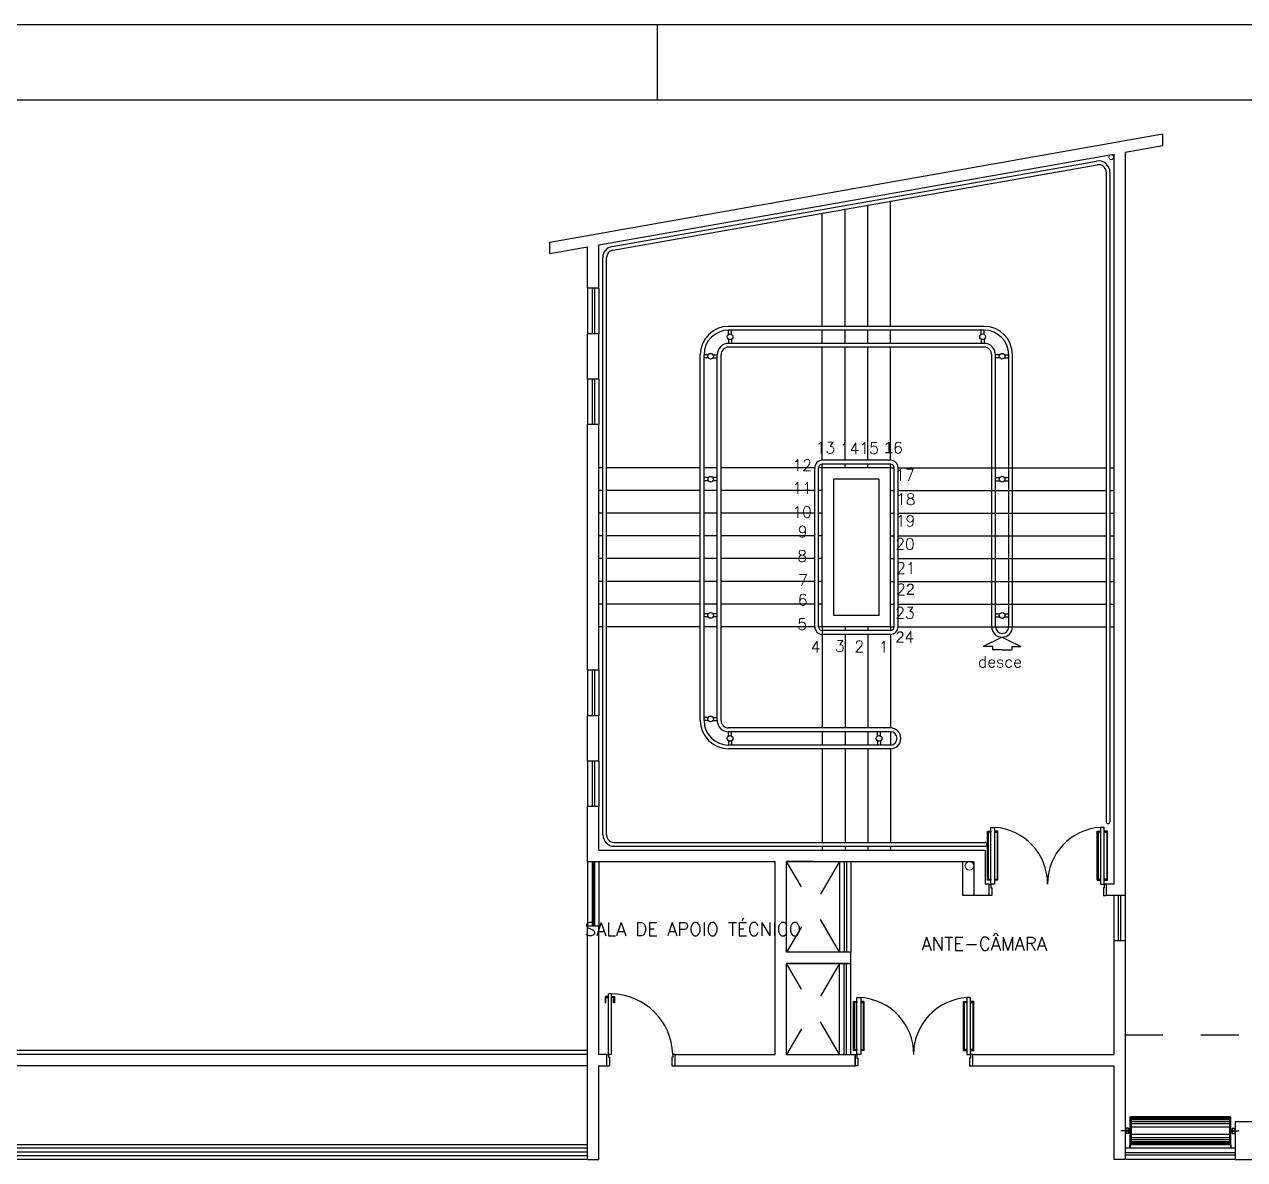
# Model space of a CAD drawing. Header units: millimetres. Extents: x -2485 to 3289, y -257 to 1952.
# Drawn here: x 2.127 to 5.351, y 38.746 to 41.746 of the extents above; entities that cross this region are included whole.
import ezdxf

# ---------------------------------------------------------------- set-up
doc = ezdxf.new("R2010")
doc.units = ezdxf.units.MM
doc.header["$LTSCALE"] = 0.3
doc.linetypes.add('CONTINUO', pattern=[0])
doc.linetypes.add('HIDDEN2', pattern=[0.1875, 0.125, -0.0625])
for name, color, linetype in [('PAREDE', 7, 'CONTINUO'), ('PILAR', 2, 'Continuous'), ('PROJEÇÃO', 11, 'HIDDEN2'), ('TEXTO', 3, 'Continuous')]:
    doc.layers.add(name, color=color, linetype=linetype)
doc.layers.add('prumada', color=9, linetype='Continuous', lineweight=15)
doc.styles.add('ROMANS', font='romans.shx', dxfattribs={"height": 0.03})

msp = doc.modelspace()

# ---------------------------------------------------------------- linework, layer by layer
at = {"color": 4, "linetype": 'Continuous'}
msp.add_line((-1.820178, 41.746047), (14.799822, 41.746047), dxfattribs=at)
at = {"color": 5, "linetype": 'Continuous'}
msp.add_line((3.799822, 41.546047), (3.799822, 41.746047), dxfattribs=at)
at = {"color": 12, "linetype": 'Continuous'}
msp.add_line((14.599822, 41.546047), (-1.320178, 41.546047), dxfattribs=at)
at = {"layer": 'PAREDE'}
for p, q in [((3.515187, 41.170784), (5.135187, 41.456433)), ((5.135187, 41.42597), (5.135187, 41.456433)), ((5.035187, 41.408338), (5.135187, 41.42597)), ((3.645187, 41.163243), (5.005187, 41.403048)), ((5.005187, 41.403048), (5.005187, 39.474301)), ((5.035187, 41.408338), (5.035187, 39.444301)), ((3.679978, 41.159224), (4.959978, 41.384922)), ((3.681714, 41.149375), (4.961714, 41.375074)), ((4.985187, 41.355378), (4.985187, 39.639105)), ((4.995187, 41.355378), (4.995187, 39.639105)), ((4.355187, 41.258885), (4.355187, 41.269039)), ((4.355187, 40.948134), (4.355187, 41.268127)), ((4.415187, 41.269465), (4.415187, 41.279619)), ((4.415187, 40.948134), (4.415187, 41.278707)), ((4.235187, 41.237726), (4.235187, 41.24788)), ((4.235187, 40.948134), (4.235187, 41.246968)), ((4.295187, 41.248306), (4.295187, 41.25846)), ((4.295187, 40.948134), (4.295187, 41.257547)), ((3.515187, 41.140321), (3.515187, 41.170784)), ((3.515187, 41.140321), (3.615187, 41.157953)), ((3.615187, 41.048772), (3.615187, 41.157953)), ((3.645187, 41.048772), (3.645187, 41.163243)), ((3.655187, 39.604301), (3.655187, 41.129679)), ((3.665187, 39.604301), (3.665187, 41.129679)), ((3.645187, 41.048772), (3.615187, 41.048772)), ((3.615187, 41.048772), (3.615187, 40.928772)), ((3.627187, 41.048772), (3.627187, 40.928772)), ((3.633187, 41.048772), (3.633187, 40.928772)), ((3.645187, 41.048772), (3.645187, 40.928772)), ((4.662687, 40.948134), (3.987687, 40.948134)), ((3.615187, 40.808772), (3.615187, 40.928772)), ((3.645187, 40.928772), (3.615187, 40.928772)), ((3.645187, 40.808772), (3.645187, 40.928772)), ((4.662687, 40.938134), (3.987687, 40.938134)), ((3.987687, 40.926979), (3.987687, 40.938134)), ((3.987687, 40.91429), (3.987687, 40.903134)), ((3.995687, 40.926979), (3.995687, 40.938134)), ((3.995687, 40.91429), (3.995687, 40.903134)), ((4.235187, 40.903134), (4.235187, 40.938134)), ((4.295187, 40.903134), (4.295187, 40.938134)), ((4.355187, 40.903134), (4.355187, 40.938134)), ((4.415187, 40.903134), (4.415187, 40.938134)), ((4.654687, 40.926979), (4.654687, 40.938134)), ((4.654687, 40.91429), (4.654687, 40.903134)), ((4.662687, 40.926979), (4.662687, 40.938134)), ((4.662687, 40.91429), (4.662687, 40.903134)), ((4.662687, 40.903134), (3.987687, 40.903134)), ((4.662687, 40.893134), (3.987687, 40.893134)), ((4.235187, 40.594301), (4.235187, 40.893134)), ((4.295187, 40.594301), (4.295187, 40.893134)), ((4.355187, 40.594301), (4.355187, 40.893134)), ((4.415187, 40.594301), (4.415187, 40.893134)), ((3.912687, 39.906801), (3.912687, 40.873134)), ((3.933843, 40.873134), (3.922687, 40.873134)), ((3.922687, 39.906801), (3.922687, 40.873134)), ((3.933843, 40.865134), (3.922687, 40.865134)), ((3.946532, 40.873134), (3.957687, 40.873134)), ((3.946532, 40.865134), (3.957687, 40.865134)), ((3.957687, 39.906801), (3.957687, 40.873134)), ((3.967687, 39.906801), (3.967687, 40.873134)), ((4.682687, 40.154301), (4.682687, 40.873134)), ((4.692687, 40.154301), (4.692687, 40.873134)), ((4.703843, 40.873134), (4.692687, 40.873134)), ((4.703843, 40.865134), (4.692687, 40.865134)), ((4.716532, 40.873134), (4.727687, 40.873134)), ((4.716532, 40.865134), (4.727687, 40.865134)), ((4.727687, 40.154301), (4.727687, 40.873134)), ((4.737687, 40.154301), (4.737687, 40.873134)), ((3.645187, 40.808772), (3.615187, 40.808772)), ((3.615187, 40.808772), (3.615187, 40.688772)), ((3.627187, 40.808772), (3.627187, 40.688772)), ((3.633187, 40.808772), (3.633187, 40.688772)), ((3.645187, 40.808772), (3.645187, 40.688772)), ((3.615187, 40.039301), (3.615187, 40.688772)), ((3.645187, 40.688772), (3.615187, 40.688772)), ((3.645187, 40.039301), (3.645187, 40.688772)), ((4.415187, 40.594301), (4.235187, 40.594301)), ((3.655187, 40.574301), (3.645187, 40.574301)), ((3.912687, 40.574301), (3.665187, 40.574301)), ((3.935187, 40.574301), (3.922687, 40.574301)), ((3.935187, 40.574301), (3.922687, 40.574301)), ((3.957687, 40.574301), (3.922687, 40.574301)), ((3.957687, 40.574301), (3.945187, 40.574301)), ((3.957687, 40.574301), (3.945187, 40.574301)), ((4.215187, 40.574301), (3.967687, 40.574301)), ((4.215187, 40.154301), (4.215187, 40.574301)), ((4.225187, 40.154301), (4.225187, 40.574301)), ((4.235187, 40.574301), (4.225187, 40.574301)), ((4.235187, 40.574301), (4.225187, 40.574301)), ((4.415187, 40.584301), (4.235187, 40.584301)), ((4.235187, 40.574301), (4.235187, 40.584301)), ((4.415187, 40.574301), (4.235187, 40.574301)), ((4.235187, 40.154301), (4.235187, 40.574301)), ((4.295187, 40.574301), (4.295187, 40.584301)), ((4.355187, 40.574301), (4.355187, 40.584301)), ((4.415187, 40.574301), (4.415187, 40.584301)), ((4.415187, 40.574301), (4.425187, 40.574301)), ((4.415187, 40.574301), (4.425187, 40.574301)), ((4.415187, 40.154301), (4.415187, 40.574301)), ((4.425187, 40.154301), (4.425187, 40.574301)), ((4.435187, 40.154301), (4.435187, 40.574301)), ((4.435187, 40.574301), (4.705187, 40.574301)), ((4.692687, 40.574301), (4.727687, 40.574301)), ((4.715187, 40.574301), (4.985187, 40.574301)), ((4.995187, 40.574301), (5.005187, 40.574301)), ((3.933843, 40.548301), (3.922687, 40.548301)), ((3.933843, 40.540301), (3.922687, 40.540301)), ((3.957687, 40.548301), (3.946532, 40.548301)), ((3.957687, 40.540301), (3.946532, 40.540301)), ((4.385187, 40.544301), (4.265187, 40.544301)), ((4.265187, 40.184301), (4.265187, 40.544301)), ((4.385187, 40.184301), (4.385187, 40.544301)), ((4.692687, 40.548301), (4.703843, 40.548301)), ((4.692687, 40.540301), (4.703843, 40.540301)), ((4.716532, 40.548301), (4.727687, 40.548301)), ((4.716532, 40.540301), (4.727687, 40.540301)), ((3.655187, 40.514301), (3.645187, 40.514301)), ((3.912687, 40.514301), (3.665187, 40.514301)), ((3.935187, 40.514301), (3.922687, 40.514301)), ((3.935187, 40.514301), (3.922687, 40.514301)), ((3.957687, 40.514301), (3.922687, 40.514301)), ((3.957687, 40.514301), (3.945187, 40.514301)), ((3.957687, 40.514301), (3.945187, 40.514301)), ((4.215187, 40.514301), (3.967687, 40.514301)), ((4.235187, 40.514301), (4.225187, 40.514301)), ((4.235187, 40.514301), (4.225187, 40.514301)), ((4.415187, 40.514301), (4.425187, 40.514301)), ((4.415187, 40.514301), (4.425187, 40.514301)), ((4.435187, 40.514301), (4.705187, 40.514301)), ((4.692687, 40.514301), (4.727687, 40.514301)), ((4.715187, 40.514301), (4.985187, 40.514301)), ((4.995187, 40.514301), (5.005187, 40.514301)), ((3.655187, 40.454301), (3.645187, 40.454301)), ((3.912687, 40.454301), (3.665187, 40.454301)), ((3.935187, 40.454301), (3.922687, 40.454301)), ((3.935187, 40.454301), (3.922687, 40.454301)), ((3.957687, 40.454301), (3.922687, 40.454301)), ((3.957687, 40.454301), (3.945187, 40.454301)), ((3.957687, 40.454301), (3.945187, 40.454301)), ((4.215187, 40.454301), (3.967687, 40.454301)), ((4.235187, 40.454301), (4.225187, 40.454301)), ((4.415187, 40.454301), (4.425187, 40.454301)), ((4.435187, 40.454301), (4.705187, 40.454301)), ((4.692687, 40.454301), (4.727687, 40.454301)), ((4.715187, 40.454301), (4.985187, 40.454301)), ((4.995187, 40.454301), (5.005187, 40.454301)), ((3.655187, 40.394301), (3.645187, 40.394301)), ((3.912687, 40.394301), (3.665187, 40.394301)), ((3.935187, 40.394301), (3.922687, 40.394301)), ((3.935187, 40.394301), (3.922687, 40.394301)), ((3.957687, 40.394301), (3.922687, 40.394301)), ((3.957687, 40.394301), (3.945187, 40.394301)), ((3.957687, 40.394301), (3.945187, 40.394301)), ((4.215187, 40.394301), (3.967687, 40.394301)), ((4.235187, 40.394301), (4.225187, 40.394301)), ((4.415187, 40.394301), (4.425187, 40.394301)), ((4.435187, 40.394301), (4.705187, 40.394301)), ((4.692687, 40.394301), (4.727687, 40.394301)), ((4.715187, 40.394301), (4.985187, 40.394301)), ((4.995187, 40.394301), (5.005187, 40.394301)), ((3.655187, 40.334301), (3.645187, 40.334301)), ((3.912687, 40.334301), (3.665187, 40.334301)), ((3.935187, 40.334301), (3.922687, 40.334301)), ((3.935187, 40.334301), (3.922687, 40.334301)), ((3.957687, 40.334301), (3.922687, 40.334301)), ((3.957687, 40.334301), (3.922687, 40.334301)), ((3.957687, 40.334301), (3.945187, 40.334301)), ((3.957687, 40.334301), (3.945187, 40.334301)), ((4.215187, 40.334301), (3.967687, 40.334301)), ((4.235187, 40.334301), (4.225187, 40.334301)), ((4.415187, 40.334301), (4.425187, 40.334301)), ((4.415187, 40.334301), (4.425187, 40.334301)), ((4.435187, 40.334301), (4.705187, 40.334301)), ((4.435187, 40.334301), (4.705187, 40.334301)), ((4.692687, 40.334301), (4.727687, 40.334301)), ((4.692687, 40.334301), (4.727687, 40.334301)), ((4.715187, 40.334301), (4.985187, 40.334301)), ((4.715187, 40.334301), (4.985187, 40.334301)), ((4.995187, 40.334301), (5.005187, 40.334301)), ((4.995187, 40.334301), (5.005187, 40.334301)), ((3.655187, 40.274301), (3.645187, 40.274301)), ((3.912687, 40.274301), (3.665187, 40.274301)), ((3.935187, 40.274301), (3.922687, 40.274301)), ((3.935187, 40.274301), (3.922687, 40.274301)), ((3.957687, 40.274301), (3.922687, 40.274301)), ((3.957687, 40.274301), (3.945187, 40.274301)), ((3.957687, 40.274301), (3.945187, 40.274301)), ((4.215187, 40.274301), (3.967687, 40.274301)), ((4.235187, 40.274301), (4.225187, 40.274301)), ((4.235187, 40.274301), (4.225187, 40.274301)), ((4.415187, 40.274301), (4.425187, 40.274301)), ((4.415187, 40.274301), (4.425187, 40.274301)), ((4.435187, 40.274301), (4.705187, 40.274301)), ((4.692687, 40.274301), (4.727687, 40.274301)), ((4.715187, 40.274301), (4.985187, 40.274301)), ((4.995187, 40.274301), (5.005187, 40.274301)), ((3.655187, 40.214301), (3.645187, 40.214301)), ((3.655187, 40.214301), (3.645187, 40.214301)), ((3.912687, 40.214301), (3.665187, 40.214301)), ((3.935187, 40.214301), (3.922687, 40.214301)), ((3.935187, 40.214301), (3.922687, 40.214301)), ((3.957687, 40.214301), (3.922687, 40.214301)), ((3.957687, 40.214301), (3.945187, 40.214301)), ((3.957687, 40.214301), (3.945187, 40.214301)), ((4.215187, 40.214301), (3.967687, 40.214301)), ((4.235187, 40.214301), (4.225187, 40.214301)), ((4.235187, 40.214301), (4.225187, 40.214301)), ((4.415187, 40.214301), (4.425187, 40.214301)), ((4.415187, 40.214301), (4.425187, 40.214301)), ((4.435187, 40.214301), (4.705187, 40.214301)), ((4.692687, 40.214301), (4.727687, 40.214301)), ((4.715187, 40.214301), (4.985187, 40.214301)), ((4.995187, 40.214301), (5.005187, 40.214301)), ((3.933843, 40.188301), (3.922687, 40.188301)), ((3.933843, 40.180301), (3.922687, 40.180301)), ((3.957687, 40.188301), (3.946532, 40.188301)), ((3.957687, 40.180301), (3.946532, 40.180301)), ((4.385187, 40.184301), (4.265187, 40.184301)), ((4.692687, 40.188301), (4.703843, 40.188301)), ((4.692687, 40.180301), (4.703843, 40.180301)), ((4.716532, 40.188301), (4.727687, 40.188301)), ((4.716532, 40.180301), (4.727687, 40.180301)), ((3.655187, 40.154301), (3.645187, 40.154301)), ((3.655187, 40.154301), (3.645187, 40.154301)), ((3.912687, 40.154301), (3.665187, 40.154301)), ((3.935187, 40.154301), (3.922687, 40.154301)), ((3.957687, 40.154301), (3.922687, 40.154301)), ((3.957687, 40.154301), (3.945187, 40.154301)), ((4.215187, 40.154301), (3.967687, 40.154301)), ((4.235187, 40.154301), (4.225187, 40.154301)), ((4.415187, 40.154301), (4.235187, 40.154301)), ((4.235187, 40.154301), (4.235187, 40.134301)), ((4.415187, 40.144301), (4.235187, 40.144301)), ((4.415187, 40.134301), (4.235187, 40.134301)), ((4.235187, 40.134301), (4.235187, 39.886801)), ((4.295187, 40.154301), (4.295187, 40.144301)), ((4.295187, 40.134301), (4.295187, 39.886801)), ((4.355187, 40.154301), (4.355187, 40.144301)), ((4.355187, 40.134301), (4.355187, 39.886801)), ((4.415187, 40.154301), (4.425187, 40.154301)), ((4.415187, 40.154301), (4.415187, 40.144301)), ((4.415187, 40.134301), (4.415187, 39.886801)), ((4.435187, 40.154301), (4.705187, 40.154301)), ((4.692687, 40.154301), (4.705187, 40.154301)), ((4.705187, 40.154301), (4.727687, 40.154301)), ((4.715187, 40.154301), (4.985187, 40.154301)), ((4.995187, 40.154301), (5.005187, 40.154301)), ((4.710187, 40.126801), (4.660322, 40.101869)), ((4.710187, 40.126801), (4.760052, 40.101869)), ((4.684392, 40.101869), (4.660322, 40.101869)), ((4.684392, 40.101869), (4.684392, 40.09302)), ((4.710187, 40.09302), (4.684392, 40.09302)), ((4.710187, 40.09302), (4.735983, 40.09302)), ((4.735983, 40.101869), (4.735983, 40.09302)), ((4.735983, 40.101869), (4.760052, 40.101869)), ((3.645187, 40.039301), (3.615187, 40.039301)), ((3.615187, 40.039301), (3.615187, 39.919301)), ((3.627187, 40.039301), (3.627187, 39.919301)), ((3.633187, 40.039301), (3.633187, 39.919301)), ((3.645187, 40.039301), (3.645187, 39.919301)), ((3.615187, 39.799301), (3.615187, 39.919301)), ((3.645187, 39.919301), (3.615187, 39.919301)), ((3.645187, 39.799301), (3.645187, 39.919301)), ((3.933843, 39.914801), (3.922687, 39.914801)), ((3.946532, 39.914801), (3.957687, 39.914801)), ((3.933843, 39.906801), (3.922687, 39.906801)), ((3.946532, 39.906801), (3.957687, 39.906801)), ((4.415187, 39.886801), (3.987687, 39.886801)), ((3.987687, 39.865646), (3.987687, 39.876801)), ((4.415187, 39.876801), (3.987687, 39.876801)), ((3.995687, 39.865646), (3.995687, 39.876801)), ((4.235187, 39.876801), (4.235187, 39.864301)), ((4.235187, 39.876801), (4.235187, 39.841801)), ((4.295187, 39.876801), (4.295187, 39.864301)), ((4.295187, 39.876801), (4.295187, 39.841801)), ((4.355187, 39.876801), (4.355187, 39.864301)), ((4.355187, 39.876801), (4.355187, 39.841801)), ((4.381187, 39.865646), (4.381187, 39.876801)), ((4.389187, 39.865646), (4.389187, 39.876801)), ((4.415187, 39.876801), (4.415187, 39.864301)), ((4.415187, 39.876801), (4.415187, 39.841801)), ((3.987687, 39.852957), (3.987687, 39.841801)), ((3.995687, 39.852957), (3.995687, 39.841801)), ((4.235187, 39.854301), (4.235187, 39.841801)), ((4.295187, 39.854301), (4.295187, 39.841801)), ((4.355187, 39.854301), (4.355187, 39.841801)), ((4.381187, 39.852957), (4.381187, 39.841801)), ((4.389187, 39.852957), (4.389187, 39.841801)), ((4.415187, 39.854301), (4.415187, 39.841801)), ((4.415187, 39.841801), (3.987687, 39.841801)), ((4.415187, 39.831801), (3.987687, 39.831801)), ((4.235187, 39.831801), (4.235187, 39.584301)), ((4.295187, 39.831801), (4.295187, 39.584301)), ((4.355187, 39.831801), (4.355187, 39.584301)), ((4.415187, 39.831801), (4.415187, 39.584301)), ((3.645187, 39.799301), (3.615187, 39.799301)), ((3.615187, 39.799301), (3.615187, 39.679301)), ((3.627187, 39.799301), (3.627187, 39.679301)), ((3.633187, 39.799301), (3.633187, 39.679301)), ((3.645187, 39.799301), (3.645187, 39.679301)), ((3.615187, 39.534301), (3.615187, 39.679301)), ((3.645187, 39.679301), (3.615187, 39.679301)), ((3.645187, 39.564301), (3.645187, 39.679301)), ((4.680187, 39.474301), (4.680187, 39.624301)), ((4.680187, 39.624301), (4.690187, 39.624301)), ((4.690187, 39.624301), (4.690187, 39.474301)), ((4.980187, 39.624301), (4.970187, 39.624301)), ((4.970187, 39.624301), (4.970187, 39.474301)), ((4.980187, 39.474301), (4.980187, 39.624301)), ((4.671437, 39.484801), (4.671437, 39.613922)), ((4.671437, 39.613922), (4.680187, 39.613922)), ((4.680187, 39.611122), (4.673625, 39.611122)), ((4.673625, 39.611122), (4.673625, 39.487601)), ((4.680187, 39.613922), (4.680187, 39.611122)), ((4.698937, 39.613922), (4.690187, 39.613922)), ((4.690187, 39.613922), (4.690187, 39.611122)), ((4.690187, 39.611122), (4.69675, 39.611122)), ((4.69675, 39.611122), (4.69675, 39.487601)), ((4.698937, 39.484801), (4.698937, 39.613922)), ((4.961437, 39.484801), (4.961437, 39.613922)), ((4.961437, 39.613922), (4.970187, 39.613922)), ((4.970187, 39.611122), (4.963625, 39.611122)), ((4.963625, 39.611122), (4.963625, 39.487601)), ((4.970187, 39.613922), (4.970187, 39.611122)), ((4.988937, 39.613922), (4.980187, 39.613922)), ((4.980187, 39.613922), (4.980187, 39.611122)), ((4.980187, 39.611122), (4.98675, 39.611122)), ((4.98675, 39.611122), (4.98675, 39.487601)), ((4.988937, 39.484801), (4.988937, 39.613922)), ((3.645187, 39.564301), (4.665187, 39.564301)), ((3.685187, 39.584301), (4.665187, 39.584301)), ((3.685187, 39.574301), (4.665187, 39.574301)), ((4.235187, 39.574301), (4.235187, 39.564301)), ((4.295187, 39.574301), (4.295187, 39.564301)), ((4.355187, 39.574301), (4.355187, 39.564301)), ((4.415187, 39.574301), (4.415187, 39.564301)), ((4.665187, 39.564301), (4.665187, 39.474301)), ((3.615187, 39.534301), (4.110687, 39.534301)), ((3.615187, 39.534301), (3.615187, 39.364301)), ((3.615187, 39.534301), (3.645187, 39.534301)), ((3.627187, 39.534301), (3.627187, 39.364301)), ((3.630187, 39.534301), (3.630187, 39.364301)), ((3.633187, 39.534301), (3.633187, 39.364301)), ((3.645187, 39.534301), (3.645187, 39.364301)), ((4.110687, 39.024301), (4.110687, 39.534301)), ((4.140687, 39.534301), (4.605976, 39.534301)), ((4.140687, 39.294301), (4.140687, 39.534301)), ((4.211187, 39.534301), (4.140687, 39.534301)), ((4.280687, 39.534301), (4.280687, 39.294301)), ((4.292687, 39.534301), (4.292687, 39.294301)), ((4.298687, 39.534301), (4.298687, 39.294301)), ((4.310687, 39.534301), (4.310687, 39.294301)), ((4.605976, 39.534301), (4.605976, 39.444301)), ((4.675187, 39.474301), (4.665187, 39.474301)), ((4.680187, 39.484801), (4.671437, 39.484801)), ((4.673625, 39.487601), (4.680187, 39.487601)), ((4.675187, 39.474301), (4.675187, 39.444301)), ((4.675187, 39.474301), (4.680187, 39.474301)), ((4.680187, 39.487601), (4.680187, 39.484801)), ((4.680187, 39.474301), (4.680187, 39.464301)), ((4.690187, 39.474301), (4.680187, 39.474301)), ((4.680187, 39.464301), (4.682687, 39.464301)), ((4.682687, 39.464301), (4.682687, 39.444301)), ((4.690187, 39.487601), (4.69675, 39.487601)), ((4.698937, 39.484801), (4.690187, 39.484801)), ((4.961437, 39.484801), (4.970187, 39.484801)), ((4.970187, 39.487601), (4.963625, 39.487601)), ((4.970187, 39.474301), (4.980187, 39.474301)), ((4.980187, 39.464301), (4.977687, 39.464301)), ((4.977687, 39.464301), (4.977687, 39.444301)), ((4.98675, 39.487601), (4.980187, 39.487601)), ((4.980187, 39.487601), (4.980187, 39.484801)), ((4.980187, 39.484801), (4.988937, 39.484801)), ((4.985187, 39.474301), (4.980187, 39.474301)), ((4.980187, 39.474301), (4.980187, 39.464301)), ((5.005187, 39.474301), (4.985187, 39.474301)), ((4.985187, 39.474301), (4.985187, 39.444301)), ((4.675187, 39.444301), (4.605976, 39.444301)), ((4.682687, 39.444301), (4.675187, 39.444301)), ((4.977687, 39.444301), (4.985187, 39.444301)), ((5.035187, 39.444301), (4.985187, 39.444301)), ((5.005187, 39.444301), (5.005187, 39.324301)), ((5.017187, 39.444301), (5.017187, 39.324301)), ((5.023187, 39.444301), (5.023187, 39.324301)), ((5.035187, 39.444301), (5.035187, 39.324301)), ((5.005187, 39.414301), (5.005187, 39.358301)), ((3.615187, 38.746301), (3.615187, 39.364301)), ((3.615187, 39.364301), (3.645187, 39.364301)), ((3.645187, 39.024301), (3.645187, 39.364301)), ((5.005187, 39.324301), (5.005187, 39.024301)), ((5.035187, 39.324301), (5.005187, 39.324301)), ((5.035187, 39.324301), (5.035187, 38.746301)), ((4.310687, 39.294301), (4.140687, 39.294301)), ((4.140687, 39.024301), (4.140687, 39.264301)), ((4.310687, 39.264301), (4.140687, 39.264301)), ((4.146687, 39.264301), (4.310687, 39.264301)), ((4.280687, 39.024301), (4.280687, 39.264301)), ((4.292687, 39.024301), (4.292687, 39.264301)), ((4.298687, 39.024301), (4.298687, 39.264301)), ((4.310687, 39.264301), (4.310687, 39.294301)), ((4.310687, 39.024301), (4.310687, 39.264301)), ((3.670187, 39.177719), (3.661437, 39.177719)), ((3.661437, 39.177719), (3.661437, 39.160219)), ((3.663625, 39.160219), (3.663625, 39.174919)), ((3.663625, 39.174919), (3.670187, 39.174919)), ((3.670187, 39.024301), (3.670187, 39.184301)), ((3.677187, 39.184301), (3.670187, 39.184301)), ((3.677187, 39.184301), (3.677187, 39.024301)), ((3.677187, 39.177719), (3.685937, 39.177719)), ((3.68375, 39.174919), (3.677187, 39.174919)), ((3.68375, 39.160219), (3.68375, 39.174919)), ((3.685937, 39.177719), (3.685937, 39.160219)), ((4.326687, 39.024301), (4.326687, 39.174301)), ((4.326687, 39.174301), (4.336687, 39.174301)), ((4.336687, 39.174301), (4.336687, 39.024301)), ((4.626687, 39.174301), (4.616687, 39.174301)), ((4.616687, 39.174301), (4.616687, 39.024301)), ((4.626687, 39.024301), (4.626687, 39.174301)), ((3.661437, 39.160219), (3.663625, 39.160219)), ((3.685937, 39.160219), (3.68375, 39.160219)), ((4.317937, 39.034801), (4.317937, 39.163922)), ((4.317937, 39.163922), (4.326687, 39.163922)), ((4.326687, 39.161122), (4.320125, 39.161122)), ((4.320125, 39.161122), (4.320125, 39.037601)), ((4.326687, 39.163922), (4.326687, 39.161122)), ((4.345437, 39.163922), (4.336687, 39.163922)), ((4.336687, 39.163922), (4.336687, 39.161122)), ((4.336687, 39.161122), (4.34325, 39.161122)), ((4.34325, 39.161122), (4.34325, 39.037601)), ((4.345437, 39.034801), (4.345437, 39.163922)), ((4.607937, 39.034801), (4.607937, 39.163922)), ((4.607937, 39.163922), (4.616687, 39.163922)), ((4.616687, 39.161122), (4.610125, 39.161122)), ((4.610125, 39.161122), (4.610125, 39.037601)), ((4.616687, 39.163922), (4.616687, 39.161122)), ((4.635437, 39.163922), (4.626687, 39.163922)), ((4.626687, 39.163922), (4.626687, 39.161122)), ((4.626687, 39.161122), (4.63325, 39.161122)), ((4.63325, 39.161122), (4.63325, 39.037601)), ((4.635437, 39.034801), (4.635437, 39.163922)), ((3.615187, 39.034301), (1.656187, 39.034301)), ((3.615187, 39.024301), (1.656187, 39.024301)), ((3.665187, 39.024301), (3.645187, 39.024301)), ((3.665187, 39.024301), (3.670187, 39.024301)), ((3.665187, 39.024301), (3.665187, 38.994301)), ((3.677187, 39.024301), (3.670187, 39.024301)), ((3.670187, 39.024301), (3.670187, 39.017301)), ((3.670187, 39.017301), (3.672687, 39.017301)), ((3.672687, 39.017301), (3.672687, 38.994301)), ((3.840187, 39.017301), (3.837687, 39.017301)), ((3.837687, 39.017301), (3.837687, 38.994301)), ((3.845187, 39.024301), (3.840187, 39.024301)), ((3.840187, 39.024301), (3.840187, 39.017301)), ((3.846187, 39.024301), (4.110687, 39.024301)), ((3.846187, 38.994301), (3.846187, 39.024301)), ((4.140687, 39.024301), (4.321687, 39.024301)), ((4.326687, 39.034801), (4.317937, 39.034801)), ((4.320125, 39.037601), (4.326687, 39.037601)), ((4.321687, 38.994301), (4.321687, 39.024301)), ((4.321687, 39.024301), (4.321687, 38.994301)), ((4.321687, 39.024301), (4.326687, 39.024301)), ((4.326687, 39.037601), (4.326687, 39.034801)), ((4.326687, 39.024301), (4.326687, 39.014301)), ((4.336687, 39.024301), (4.326687, 39.024301)), ((4.326687, 39.014301), (4.329187, 39.014301)), ((4.329187, 39.014301), (4.329187, 38.994301)), ((4.336687, 39.037601), (4.34325, 39.037601)), ((4.345437, 39.034801), (4.336687, 39.034801)), ((4.607937, 39.034801), (4.616687, 39.034801)), ((4.616687, 39.037601), (4.610125, 39.037601)), ((4.616687, 39.024301), (4.626687, 39.024301)), ((4.626687, 39.014301), (4.624187, 39.014301)), ((4.624187, 39.014301), (4.624187, 38.994301)), ((4.63325, 39.037601), (4.626687, 39.037601)), ((4.626687, 39.037601), (4.626687, 39.034801)), ((4.626687, 39.034801), (4.635437, 39.034801)), ((4.631687, 39.024301), (4.626687, 39.024301)), ((4.626687, 39.024301), (4.626687, 39.014301)), ((4.631687, 39.024301), (5.005187, 39.024301)), ((4.631687, 39.024301), (4.631687, 38.994301)), ((3.615187, 38.994301), (1.686187, 38.994193)), ((3.645187, 38.746301), (3.645187, 38.994301)), ((3.645187, 38.994301), (3.665187, 38.994301)), ((3.665187, 38.994301), (3.672687, 38.994301)), ((3.837687, 38.994301), (3.845187, 38.994301)), ((3.846187, 38.994301), (4.321687, 38.994301)), ((4.196187, 38.994301), (4.216187, 38.994301)), ((4.329187, 38.994301), (4.321687, 38.994301)), ((4.624187, 38.994301), (4.631687, 38.994301)), ((4.631687, 38.994301), (5.005187, 38.994301)), ((5.005187, 38.994301), (5.005187, 38.746301)), ((5.047647, 38.859512), (5.047647, 38.779136)), ((5.047647, 38.859512), (5.050872, 38.859512)), ((5.050872, 38.859512), (5.050872, 38.78509)), ((5.310702, 38.859101), (5.050872, 38.859101)), ((5.310702, 38.857031), (5.050872, 38.857031)), ((5.310702, 38.854388), (5.050872, 38.854388)), ((5.310702, 38.851745), (5.050872, 38.851745)), ((5.310702, 38.84646), (5.050872, 38.84646)), ((5.310702, 38.859512), (5.310702, 38.78509)), ((5.313927, 38.859512), (5.310702, 38.859512)), ((5.313927, 38.859512), (5.313927, 38.779136)), ((5.027119, 38.822755), (5.025635, 38.822957)), ((5.025635, 38.821678), (5.025635, 38.822957)), ((5.027119, 38.82188), (5.025635, 38.821678)), ((5.027119, 38.822755), (5.027119, 38.82188)), ((5.032147, 38.822755), (5.027119, 38.822755)), ((5.032147, 38.82188), (5.027119, 38.82188)), ((5.027211, 38.822755), (5.027211, 38.82188)), ((5.035723, 38.822755), (5.03276, 38.822755)), ((5.035723, 38.82188), (5.03276, 38.82188)), ((5.036304, 38.829749), (5.036304, 38.814853)), ((5.043752, 38.829749), (5.036304, 38.829749)), ((5.043752, 38.814853), (5.036304, 38.814853)), ((5.043256, 38.829253), (5.036801, 38.829253)), ((5.036801, 38.829253), (5.036801, 38.815349)), ((5.036801, 38.82415), (5.037213, 38.82415)), ((5.036801, 38.820459), (5.036801, 38.82415)), ((5.036801, 38.820459), (5.03722, 38.820459)), ((5.043256, 38.815349), (5.036801, 38.815349)), ((5.037213, 38.820459), (5.037213, 38.82415)), ((5.037213, 38.823289), (5.038069, 38.823289)), ((5.037213, 38.82292), (5.038069, 38.82292)), ((5.037213, 38.821689), (5.038069, 38.821689)), ((5.037213, 38.82132), (5.038069, 38.82132)), ((5.038069, 38.82132), (5.038069, 38.823289)), ((5.038523, 38.822794), (5.038069, 38.821828)), ((5.038069, 38.822674), (5.038332, 38.822673)), ((5.038329, 38.822672), (5.038069, 38.822117)), ((5.038119, 38.821934), (5.038558, 38.821934)), ((5.038329, 38.822672), (5.038523, 38.822794)), ((5.038466, 38.822673), (5.038907, 38.822673)), ((5.038904, 38.822672), (5.038501, 38.821811)), ((5.038501, 38.821811), (5.038694, 38.821934)), ((5.039098, 38.822794), (5.038694, 38.821934)), ((5.038694, 38.821934), (5.039102, 38.821934)), ((5.038904, 38.822672), (5.039098, 38.822794)), ((5.039041, 38.822673), (5.039451, 38.822673)), ((5.039447, 38.82267), (5.039044, 38.82181)), ((5.039044, 38.82181), (5.039237, 38.821933)), ((5.039641, 38.822793), (5.039237, 38.821933)), ((5.039238, 38.821934), (5.039645, 38.821934)), ((5.039447, 38.82267), (5.039641, 38.822793)), ((5.039584, 38.822673), (5.039996, 38.822673)), ((5.03999, 38.822669), (5.039587, 38.821809)), ((5.039587, 38.821809), (5.03978, 38.821932)), ((5.040184, 38.822792), (5.03978, 38.821932)), ((5.039781, 38.821934), (5.040189, 38.821934)), ((5.03999, 38.822669), (5.040184, 38.822792)), ((5.040128, 38.822673), (5.040541, 38.822673)), ((5.040533, 38.822668), (5.04013, 38.821808)), ((5.04013, 38.821808), (5.040323, 38.821931)), ((5.040727, 38.822791), (5.040323, 38.821931)), ((5.040325, 38.821934), (5.040728, 38.821934)), ((5.040533, 38.822668), (5.040727, 38.822791)), ((5.041072, 38.822668), (5.040669, 38.821808)), ((5.040669, 38.821808), (5.040862, 38.821931)), ((5.040671, 38.822673), (5.04108, 38.822673)), ((5.041266, 38.822791), (5.040862, 38.821931)), ((5.040864, 38.821934), (5.041302, 38.821934)), ((5.041072, 38.822668), (5.041266, 38.822791)), ((5.04121, 38.822673), (5.041654, 38.822673)), ((5.041647, 38.822668), (5.041243, 38.821808)), ((5.041243, 38.821808), (5.041437, 38.821931)), ((5.04184, 38.822791), (5.041437, 38.821931)), ((5.041438, 38.821934), (5.042562, 38.821934)), ((5.0415, 38.824038), (5.0415, 38.820565)), ((5.047387, 38.824038), (5.0415, 38.824038)), ((5.047387, 38.820565), (5.0415, 38.820565)), ((5.041647, 38.822668), (5.04184, 38.822791)), ((5.041785, 38.822673), (5.042562, 38.822673)), ((5.042224, 38.824534), (5.042224, 38.820069)), ((5.04396, 38.824534), (5.042224, 38.824534)), ((5.04396, 38.820069), (5.042224, 38.820069)), ((5.042482, 38.821934), (5.042482, 38.822673)), ((5.042562, 38.821934), (5.042562, 38.822673)), ((5.043256, 38.829253), (5.043256, 38.815349)), ((5.043752, 38.829749), (5.043752, 38.814853)), ((5.046441, 38.825402), (5.04396, 38.825402)), ((5.04396, 38.825402), (5.04396, 38.8192)), ((5.046441, 38.8192), (5.04396, 38.8192)), ((5.046441, 38.825402), (5.046441, 38.8192)), ((5.047387, 38.82503), (5.046449, 38.82503)), ((5.046449, 38.82503), (5.046449, 38.819572)), ((5.046449, 38.824906), (5.047387, 38.824906)), ((5.046449, 38.824782), (5.047387, 38.824782)), ((5.046449, 38.824658), (5.047387, 38.824658)), ((5.046449, 38.824534), (5.047387, 38.824534)), ((5.046449, 38.824286), (5.047387, 38.824286)), ((5.046449, 38.824038), (5.047387, 38.824038)), ((5.046449, 38.823542), (5.047387, 38.823542)), ((5.046449, 38.821061), (5.047387, 38.821061)), ((5.046449, 38.820565), (5.047387, 38.820565)), ((5.046449, 38.820317), (5.047387, 38.820317)), ((5.046449, 38.820069), (5.047387, 38.820069)), ((5.046449, 38.819945), (5.047387, 38.819945)), ((5.046449, 38.81982), (5.047387, 38.81982)), ((5.046449, 38.819696), (5.047387, 38.819696)), ((5.047387, 38.819572), (5.046449, 38.819572)), ((5.047387, 38.82503), (5.047387, 38.819572)), ((5.310702, 38.841174), (5.050872, 38.841174)), ((5.310702, 38.832364), (5.050872, 38.832364)), ((5.314187, 38.82503), (5.315125, 38.82503)), ((5.314187, 38.82503), (5.314187, 38.819572)), ((5.315125, 38.824906), (5.314187, 38.824906)), ((5.315125, 38.824782), (5.314187, 38.824782)), ((5.315125, 38.824658), (5.314187, 38.824658)), ((5.315125, 38.824534), (5.314187, 38.824534)), ((5.315125, 38.824286), (5.314187, 38.824286)), ((5.315125, 38.824038), (5.314187, 38.824038)), ((5.314187, 38.824038), (5.320075, 38.824038)), ((5.315125, 38.823542), (5.314187, 38.823542)), ((5.315125, 38.821061), (5.314187, 38.821061)), ((5.315125, 38.820565), (5.314187, 38.820565)), ((5.314187, 38.820565), (5.320075, 38.820565)), ((5.315125, 38.820317), (5.314187, 38.820317)), ((5.315125, 38.820069), (5.314187, 38.820069)), ((5.315125, 38.819945), (5.314187, 38.819945)), ((5.315125, 38.81982), (5.314187, 38.81982)), ((5.315125, 38.819696), (5.314187, 38.819696)), ((5.314187, 38.819572), (5.315125, 38.819572)), ((5.315125, 38.82503), (5.315125, 38.819572)), ((5.315133, 38.825402), (5.317614, 38.825402)), ((5.315133, 38.825402), (5.315133, 38.8192)), ((5.315133, 38.8192), (5.317614, 38.8192)), ((5.317614, 38.825402), (5.317614, 38.8192)), ((5.317614, 38.824534), (5.319351, 38.824534)), ((5.317614, 38.820069), (5.319351, 38.820069)), ((5.317822, 38.829749), (5.317822, 38.814853)), ((5.317822, 38.829749), (5.32527, 38.829749)), ((5.317822, 38.814853), (5.32527, 38.814853)), ((5.318318, 38.829253), (5.324774, 38.829253)), ((5.318318, 38.829253), (5.318318, 38.815349)), ((5.318318, 38.815349), (5.324774, 38.815349)), ((5.319012, 38.821934), (5.319012, 38.822673)), ((5.319789, 38.822673), (5.319012, 38.822673)), ((5.320136, 38.821934), (5.319012, 38.821934)), ((5.319093, 38.821934), (5.319093, 38.822673)), ((5.319351, 38.824534), (5.319351, 38.820069)), ((5.319928, 38.822668), (5.319734, 38.822791)), ((5.319734, 38.822791), (5.320138, 38.821931)), ((5.320364, 38.822673), (5.31992, 38.822673)), ((5.319928, 38.822668), (5.320331, 38.821808)), ((5.320075, 38.824038), (5.320075, 38.820565)), ((5.320331, 38.821808), (5.320138, 38.821931)), ((5.320711, 38.821934), (5.320272, 38.821934)), ((5.320502, 38.822668), (5.320309, 38.822791)), ((5.320309, 38.822791), (5.320712, 38.821931)), ((5.320903, 38.822673), (5.320495, 38.822673)), ((5.320502, 38.822668), (5.320906, 38.821808)), ((5.320906, 38.821808), (5.320712, 38.821931)), ((5.32125, 38.821934), (5.320847, 38.821934)), ((5.320848, 38.822791), (5.321251, 38.821931)), ((5.321041, 38.822668), (5.320848, 38.822791)), ((5.321447, 38.822673), (5.321034, 38.822673)), ((5.321041, 38.822668), (5.321445, 38.821808)), ((5.321445, 38.821808), (5.321251, 38.821931)), ((5.321793, 38.821934), (5.321386, 38.821934)), ((5.321391, 38.822792), (5.321794, 38.821932)), ((5.321584, 38.822669), (5.321391, 38.822792)), ((5.32199, 38.822673), (5.321578, 38.822673)), ((5.321584, 38.822669), (5.321988, 38.821809)), ((5.321988, 38.821809), (5.321794, 38.821932)), ((5.322337, 38.821934), (5.321929, 38.821934)), ((5.321934, 38.822793), (5.322337, 38.821933)), ((5.322127, 38.82267), (5.321934, 38.822793)), ((5.322534, 38.822673), (5.322123, 38.822673)), ((5.322127, 38.82267), (5.322531, 38.82181)), ((5.322531, 38.82181), (5.322337, 38.821933)), ((5.32288, 38.821934), (5.322473, 38.821934)), ((5.322477, 38.822794), (5.32288, 38.821934)), ((5.32267, 38.822672), (5.322477, 38.822794)), ((5.323108, 38.822673), (5.322668, 38.822673)), ((5.32267, 38.822672), (5.323074, 38.821811)), ((5.323074, 38.821811), (5.32288, 38.821934)), ((5.323455, 38.821934), (5.323016, 38.821934)), ((5.323245, 38.822672), (5.323052, 38.822794)), ((5.323052, 38.822794), (5.323505, 38.821828)), ((5.323505, 38.822674), (5.323243, 38.822673)), ((5.323245, 38.822672), (5.323505, 38.822117)), ((5.324362, 38.823289), (5.323505, 38.823289)), ((5.323505, 38.82132), (5.323505, 38.823289)), ((5.324362, 38.82292), (5.323505, 38.82292)), ((5.324362, 38.821689), (5.323505, 38.821689)), ((5.324362, 38.82132), (5.323505, 38.82132)), ((5.324774, 38.820459), (5.324354, 38.820459)), ((5.324774, 38.82415), (5.324362, 38.82415)), ((5.324362, 38.820459), (5.324362, 38.82415)), ((5.324774, 38.829253), (5.324774, 38.815349)), ((5.324774, 38.820459), (5.324774, 38.82415)), ((5.32527, 38.829749), (5.32527, 38.814853)), ((5.325851, 38.822755), (5.328814, 38.822755)), ((5.325851, 38.82188), (5.328814, 38.82188)), ((5.329428, 38.822755), (5.334456, 38.822755)), ((5.329428, 38.82188), (5.334456, 38.82188)), ((5.334364, 38.822755), (5.334364, 38.82188)), ((5.334456, 38.822755), (5.33594, 38.822957)), ((5.334456, 38.822755), (5.334456, 38.82188)), ((5.334456, 38.82188), (5.33594, 38.821678)), ((5.33594, 38.821678), (5.33594, 38.822957)), ((1.656068, 38.786211), (3.615187, 38.786211)), ((5.046903, 38.78509), (5.046903, 38.779136)), ((5.047647, 38.78509), (5.046903, 38.78509)), ((5.048392, 38.804936), (5.047647, 38.804936)), ((5.047647, 38.78509), (5.050872, 38.78509)), ((5.048392, 38.804936), (5.048392, 38.779136)), ((5.310702, 38.812238), (5.050872, 38.812238)), ((5.310702, 38.803429), (5.050872, 38.803429)), ((5.310702, 38.798143), (5.050872, 38.798143)), ((5.310702, 38.792857), (5.050872, 38.792857)), ((5.310702, 38.790214), (5.050872, 38.790214)), ((5.310702, 38.787571), (5.050872, 38.787571)), ((5.310702, 38.785487), (5.050872, 38.785487)), ((5.313927, 38.78509), (5.310702, 38.78509)), ((5.313183, 38.804936), (5.313927, 38.804936)), ((5.313183, 38.804936), (5.313183, 38.779136)), ((5.313927, 38.78509), (5.314671, 38.78509)), ((5.314671, 38.78509), (5.314671, 38.779136)), ((3.615187, 38.776301), (1.656187, 38.776301)), ((3.615187, 38.766301), (1.666187, 38.766301)), ((3.615187, 38.756301), (1.676187, 38.756301)), ((5.326187, 38.776301), (5.035187, 38.776301)), ((5.326187, 38.764301), (5.035187, 38.764301)), ((5.326187, 38.758301), (5.035187, 38.758301)), ((3.615187, 38.746301), (1.686187, 38.746301)), ((3.615187, 38.746301), (3.645187, 38.746301)), ((5.035187, 38.746301), (5.005187, 38.746301)), ((5.326187, 38.746301), (5.035187, 38.746301))]:
    msp.add_line(p, q, dxfattribs=at)
for centre in [(3.991687, 40.920634), (4.658687, 40.920634), (3.940187, 40.869134), (4.710187, 40.869134), (3.940187, 40.544301), (4.710187, 40.544301), (3.940187, 40.184301), (4.710187, 40.184301), (3.940187, 39.910801), (3.991687, 39.859301), (4.385187, 39.859301)]:
    msp.add_circle(centre, 0.0075, dxfattribs=at)
for centre, radius, start, end in [((4.965187, 41.355378), 0.03, 0, 100), ((4.965187, 41.355378), 0.02, 0, 100), ((3.685187, 41.129679), 0.03, 100, 180), ((3.685187, 41.129679), 0.02, 100, 180), ((3.987687, 40.873134), 0.075, 90, 180), ((4.662687, 40.873134), 0.075, 0, 90), ((3.987687, 40.873134), 0.065, 90, 180), ((4.662687, 40.873134), 0.065, 0, 90), ((3.987687, 40.873134), 0.03, 90, 180), ((3.987687, 40.873134), 0.02, 90, 180), ((4.662687, 40.873134), 0.03, 0, 90), ((4.662687, 40.873134), 0.02, 0, 90), ((4.235187, 40.574301), 0.02, 90, 180), ((4.415187, 40.574301), 0.02, 0, 90), ((4.235187, 40.574301), 0.01, 90, 180), ((4.415187, 40.574301), 0.01, 0, 90), ((4.235187, 40.154301), 0.02, 180, 270), ((4.235187, 40.154301), 0.01, 180, 270), ((4.415187, 40.154301), 0.01, 270, 0), ((4.415187, 40.154301), 0.02, 270, 0), ((4.710187, 40.154301), 0.0275, 180, 0), ((4.710187, 40.154301), 0.0175, 180, 0), ((3.987687, 39.906801), 0.075, 180, 270), ((3.987687, 39.906801), 0.065, 180, 270), ((3.987687, 39.906801), 0.03, 180, 270), ((3.987687, 39.906801), 0.02, 180, 270), ((4.415187, 39.859301), 0.0275, 270, 90), ((4.415187, 39.859301), 0.0175, 270, 90), ((4.680187, 39.474301), 0.150333, 0, 86.185925), ((4.980187, 39.474301), 0.150333, 93.814075, 180), ((4.990187, 39.639105), 0.005, 180, 0), ((3.685187, 39.604301), 0.03, 180, 270), ((3.685187, 39.604301), 0.02, 180, 270), ((4.665187, 39.579301), 0.005, 270, 90), ((3.675158, 39.019205), 0.165108, 1.768629, 89.295658), ((4.326687, 39.024301), 0.150333, 0, 86.185925), ((4.626687, 39.024301), 0.150333, 93.814075, 180), ((5.032162, 38.822123), 0.000244, 114.587816, 266.350102), ((5.031952, 38.822581), 0.000261, 294.587816, 41.785808), ((5.032955, 38.822581), 0.000261, 138.214192, 245.412184), ((5.032745, 38.822123), 0.000244, 273.649898, 65.412184), ((5.037885, 38.823104), 0.000185, 271.525508, 88.474492), ((5.036926, 38.822304), 0.001143, 327.45179, 32.54821), ((5.037887, 38.821505), 0.000185, 270.926586, 89.073414), ((5.323688, 38.821505), 0.000185, 90.926586, 269.073414), ((5.32369, 38.823104), 0.000185, 91.525508, 268.474492), ((5.324648, 38.822304), 0.001143, 147.45179, 212.54821), ((5.32883, 38.822123), 0.000244, 114.587816, 266.350102), ((5.32862, 38.822581), 0.000261, 294.587816, 41.785808), ((5.329622, 38.822581), 0.000261, 138.214192, 245.412184), ((5.329412, 38.822123), 0.000244, 273.649898, 65.412184)]:
    msp.add_arc(centre, radius, start, end, dxfattribs=at)
at = {"layer": 'PILAR'}
msp.add_lwpolyline([(5.326187, 38.746301), (5.406187, 38.746301), (5.406187, 38.846301), (5.326187, 38.846301)], close=True, dxfattribs=at)
at = {"layer": 'PROJEÇÃO'}
for p, q in [((4.280687, 39.534301), (4.140687, 39.294301)), ((4.280687, 39.294301), (4.140687, 39.534301)), ((4.280687, 39.024301), (4.140687, 39.264301)), ((4.280687, 39.264301), (4.140687, 39.024301)), ((5.035187, 39.076301), (12.500187, 39.076301))]:
    msp.add_line(p, q, dxfattribs=at)
at = {"layer": 'PROJEÇÃO', "ltscale": 0.2}
for p, q in [((4.605976, 39.534301), (4.635187, 39.534301)), ((4.635187, 39.534301), (4.635187, 39.444301))]:
    msp.add_line(p, q, dxfattribs=at)
at = {"layer": 'prumada', "linetype": 'CONTINUO'}
msp.add_circle((4.998551, 41.395203), 0.00645, dxfattribs=at)
msp.add_circle((4.998551, 41.395203), 0.00645, dxfattribs=at)
at = {"layer": 'prumada'}
msp.add_circle((4.623867, 39.522821), 0.01148, dxfattribs=at)

# ---------------------------------------------------------------- texts
at = {"layer": 'TEXTO', "attachment_point": 5, "style": 'ROMANS'}
for s, insert, char_height, width in [('13', (4.243409, 40.627464), 0.03, 1), ('14', (4.307232, 40.625327), 0.03, 1), ('15', (4.358946, 40.626161), 0.03, 1), ('{\\fArial|b0|i0|c186|p34;1}6', (4.423409, 40.627464), 0.03, 1), ('12', (4.182025, 40.581215), 0.03, 1), ('17', (4.453556, 40.555343), 0.03, 1), ('11', (4.182025, 40.521215), 0.03, 1), ('18', (4.455692, 40.49152), 0.03, 1), ('10', (4.181667, 40.457392), 0.03, 1), ('19', (4.454858, 40.434205), 0.03, 1), ('9', (4.183327, 40.405678), 0.03, 1), ('20', (4.453556, 40.373102), 0.03, 1), ('8', (4.182025, 40.341215), 0.03, 1), ('21', (4.455692, 40.30928), 0.03, 1), ('7', (4.184161, 40.277392), 0.03, 1), ('2{\\fArial|b0|i0|c186|p34;2}', (4.454858, 40.253085), 0.03, 1), ('6', (4.183327, 40.225678), 0.03, 1), ('23', (4.453556, 40.190862), 0.03, 1), ('5', (4.182025, 40.161215), 0.03, 1), ('{\\fArial|b0|i0|c186|p34;2}4', (4.453556, 40.127013), 0.03, 1), ('4', (4.217497, 40.101138), 0.03, 1), ('3', (4.281319, 40.103275), 0.03, 1), ('2', (4.333034, 40.102441), 0.03, 1), ('1', (4.397497, 40.101138), 0.03, 1), ('desce', (4.704398, 40.062055), 0.03, 1), ('SALA DE APOIO TÉCNICO', (3.893449, 39.355146), 0.035, 0.59623537), ('ANTE-CÂMARA', (4.662961, 39.316769), 0.035, 1)]:
    msp.add_mtext(s, dxfattribs=dict(at, insert=insert, char_height=char_height, width=width))

doc.saveas('drawing.dxf')
